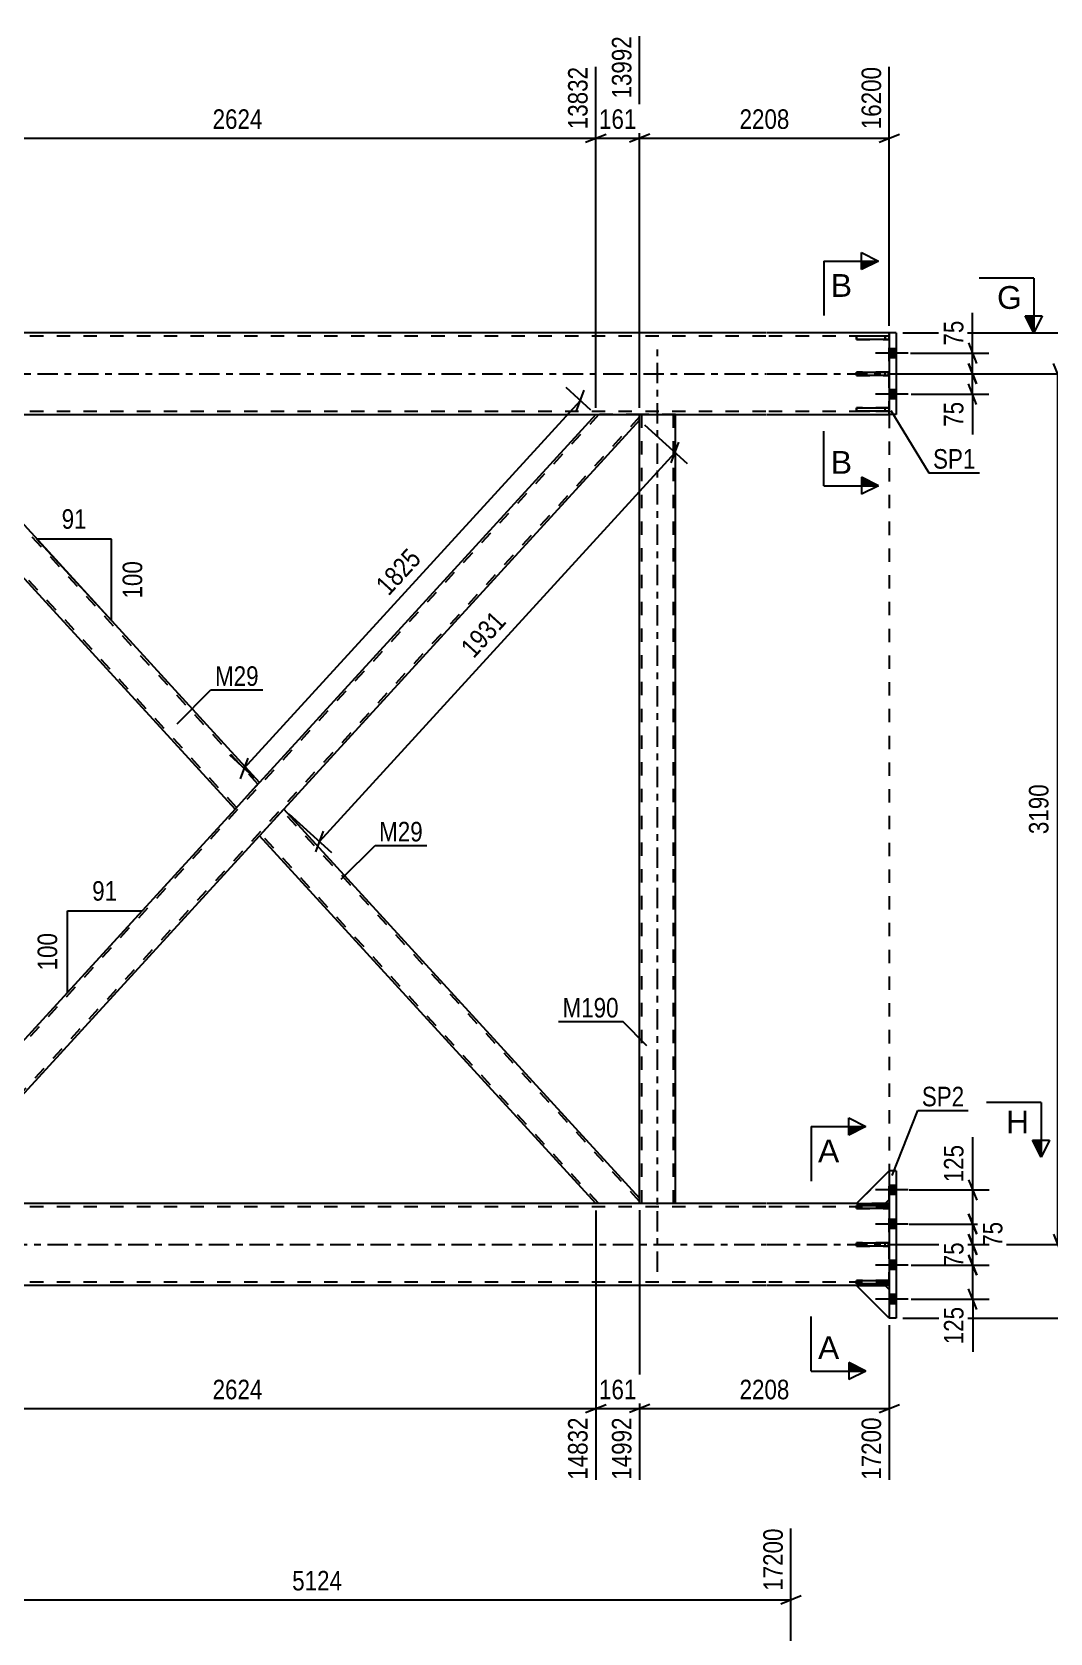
# Model space of a CAD drawing. Header units: millimetres. Extents: x -74 to 767, y -422 to 172.
# Drawn here: x 470.7 to 619.8, y -184.5 to 50.1 of the extents above; entities that cross this region are included whole.
import ezdxf

# ---------------------------------------------------------------- set-up
doc = ezdxf.new("R2010")
doc.units = ezdxf.units.MM
doc.linetypes.add('DXK_LINE_DOT2', pattern=[3.9198, 1.9599, -1.9599])
doc.linetypes.add('DXK_LINE_DOT3', pattern=[5.9187, 2.979, -0.9799, 0.9799, -0.9799])
doc.styles.add('Arial', font='ARIAL.TTF', dxfattribs={"height": 0.2})
doc.styles.add('Arial Narrow', font='ARIALN.TTF', dxfattribs={"height": 0.2})

# ---------------------------------------------------------------- blocks, each defined once
blk = doc.blocks.new('Part-389632863-5769 - 5629')
at = {"color": 7, "linetype": 'DXK_LINE_DOT2'}
for p, q in [((596.27, -5.02), (591.47, -5.02)), ((591.47, -5.02), (591.47, -5.5)), ((591.47, -5.5), (596.27, -5.5)), ((595.67, -5.5), (595.67, -5.02)), ((596.27, -5.5), (596.27, -5.02))]:
    blk.add_line(p, q, dxfattribs=at)
blk = doc.blocks.new('Part-389632863-5690 - 5629')
at = {"color": 7, "linetype": 'DXK_LINE_DOT3'}
blk.add_line((562.33, -131.6), (562.33, 4), dxfattribs=at)
at = {"color": 7, "linetype": 'DXK_LINE_DOT2'}
for p, q in [((564.97, -6), (559.69, -6)), ((559.69, -6.8), (559.69, -6)), ((560.01, -121.6), (560.01, -6)), ((564.65, -121.6), (564.65, -6)), ((559.69, -121.6), (559.69, -120.8)), ((564.97, -121.6), (559.69, -121.6))]:
    blk.add_line(p, q, dxfattribs=at)
at = {"color": 2, "linetype": 'Continuous'}
for p, q in [((559.69, -120.8), (559.69, -6.8)), ((564.97, -121.6), (564.97, -6))]:
    blk.add_line(p, q, dxfattribs=at)
blk = doc.blocks.new('Part-389632863-5892 - 5629')
at = {"color": 2, "linetype": 'Continuous'}
for p, q in [((596.27, -116.8), (591.47, -121.6)), ((591.47, -121.6), (595.67, -121.6)), ((595.67, -121.6), (596.27, -121))]:
    blk.add_line(p, q, dxfattribs=at)
at = {"color": 7, "linetype": 'DXK_LINE_DOT2'}
blk.add_line((596.27, -121), (596.27, -116.8), dxfattribs=at)
blk = doc.blocks.new('Part-389632863-5764 - 5629')
at = {"color": 2, "linetype": 'Continuous'}
for p, q in [((591.47, 0.24), (596.27, 0.24)), ((591.47, -0.24), (591.47, 0.24)), ((596.27, 0.24), (596.27, -0.24)), ((596.27, -0.24), (591.47, -0.24))]:
    blk.add_line(p, q, dxfattribs=at)
at = {"color": 7, "linetype": 'DXK_LINE_DOT2'}
blk.add_line((595.67, -0.24), (595.67, 0.24), dxfattribs=at)
blk = doc.blocks.new('Part-389632863-5768 - 5629')
at = {"color": 7, "linetype": 'DXK_LINE_DOT2'}
for p, q in [((596.27, 5.5), (591.47, 5.5)), ((591.47, 5.5), (591.47, 5.02)), ((591.47, 5.02), (596.27, 5.02)), ((595.67, 5.5), (595.67, 5.02)), ((596.27, 5.02), (596.27, 5.5))]:
    blk.add_line(p, q, dxfattribs=at)
blk = doc.blocks.new('Part-389632863-5670 - 5629')
at = {"color": 2, "linetype": 'Continuous'}
for p, q in [((448.31, -6.8), (448.31, -6)), ((500.42, -63.8), (448.31, -6.8)), ((504, -59.89), (454.73, -6)), ((503.57, -60.36), (500.42, -63.8)), ((503.87, -60.03), (503.57, -60.36)), ((504, -59.89), (503.87, -60.03))]:
    blk.add_line(p, q, dxfattribs=at)
at = {"color": 7, "linetype": 'DXK_LINE_DOT2'}
for p, q in [((454.73, -6), (448.31, -6)), ((500.64, -63.56), (448.31, -6.33)), ((503.78, -60.12), (454.3, -6)), ((503.73, -60.18), (503.57, -60.36)), ((503.87, -60.03), (503.78, -60.12)), ((500.64, -63.56), (500.66, -63.54))]:
    blk.add_line(p, q, dxfattribs=at)
blk = doc.blocks.new('Part-389632863-5675 - 5629')
at = {"color": 7, "linetype": 'DXK_LINE_DOT2'}
for p, q in [((553.7, -6), (448.31, -121.27)), ((559.69, -6.33), (454.3, -121.6)), ((559.69, -6), (553.27, -6)), ((504, -59.89), (500.42, -63.8)), ((507.58, -63.8), (504, -67.71)), ((454.73, -121.6), (448.31, -121.6))]:
    blk.add_line(p, q, dxfattribs=at)
at = {"color": 2, "linetype": 'Continuous'}
for p, q in [((553.27, -6), (504, -59.89)), ((559.69, -6.8), (507.58, -63.8)), ((559.69, -6.8), (559.69, -6)), ((500.42, -63.8), (448.31, -120.8)), ((454.73, -121.6), (504, -67.71)), ((448.31, -121.6), (448.31, -120.8))]:
    blk.add_line(p, q, dxfattribs=at)
blk = doc.blocks.new('Part-389632863-5767 - 5629')
at = {"color": 7, "linetype": 'DXK_LINE_DOT2'}
for p, q in [((596.27, 0.24), (591.47, 0.24)), ((591.47, 0.24), (591.47, -0.24)), ((595.67, -0.24), (595.67, 0.24)), ((596.27, -0.24), (596.27, 0.24)), ((591.47, -0.24), (596.27, -0.24))]:
    blk.add_line(p, q, dxfattribs=at)
blk = doc.blocks.new('Part-389632863-5718 - 5629')
at = {"color": 2, "linetype": 'Continuous'}
for p, q in [((507.58, -63.8), (504, -67.71)), ((559.69, -120.8), (507.58, -63.8)), ((553.27, -121.6), (504, -67.71)), ((559.69, -121.6), (559.69, -120.8))]:
    blk.add_line(p, q, dxfattribs=at)
at = {"color": 7, "linetype": 'DXK_LINE_DOT2'}
for p, q in [((559.69, -121.27), (507.36, -64.04)), ((504.22, -67.48), (504.23, -67.46)), ((553.7, -121.6), (504.22, -67.48)), ((559.69, -121.6), (553.27, -121.6)), ((559.69, -121.6), (559.69, -121.57))]:
    blk.add_line(p, q, dxfattribs=at)
blk = doc.blocks.new('Part-389632863-5723 - 5629')
at = {"color": 2, "linetype": 'Continuous'}
for p, q in [((597.27, -116.8), (596.27, -116.8)), ((596.27, -116.8), (596.27, -138.4)), ((597.27, -116.8), (597.27, -138.4)), ((597.27, -138.4), (596.27, -138.4))]:
    blk.add_line(p, q, dxfattribs=at)
blk = doc.blocks.new('Part-389632863-5728 - 5629')
at = {"color": 2, "linetype": 'Continuous'}
for p, q in [((597.27, 6), (596.27, 6)), ((596.27, 6), (596.27, -6)), ((597.27, 6), (597.27, -6)), ((597.27, -6), (596.27, -6))]:
    blk.add_line(p, q, dxfattribs=at)
blk = doc.blocks.new('Part-389632863-5765 - 5629')
at = {"color": 2, "linetype": 'Continuous'}
for p, q in [((596.27, 5.5), (591.47, 5.5)), ((591.47, 5.02), (591.47, 5.5)), ((596.27, 5.02), (591.47, 5.02)), ((596.27, 5.5), (596.27, 5.02))]:
    blk.add_line(p, q, dxfattribs=at)
at = {"color": 7, "linetype": 'DXK_LINE_DOT2'}
blk.add_line((595.67, 5.02), (595.67, 5.5), dxfattribs=at)
blk = doc.blocks.new('Part-389632863-5766 - 5629')
at = {"color": 2, "linetype": 'Continuous'}
for p, q in [((591.47, -5.02), (596.27, -5.02)), ((591.47, -5.5), (591.47, -5.02)), ((596.27, -5.5), (591.47, -5.5)), ((596.27, -5.02), (596.27, -5.5))]:
    blk.add_line(p, q, dxfattribs=at)
at = {"color": 7, "linetype": 'DXK_LINE_DOT2'}
blk.add_line((595.67, -5.5), (595.67, -5.02), dxfattribs=at)
blk = doc.blocks.new('Part-389632863-5780 - 5629')
at = {"color": 2, "linetype": 'Continuous'}
for p, q in [((578.17, -121.6), (447.67, -121.6)), ((591.47, -121.6), (578.27, -121.6)), ((596.27, -121.6), (595.67, -121.6)), ((578.17, -133.6), (224.78, -133.6)), ((591.47, -133.6), (578.27, -133.6)), ((596.27, -133.6), (595.67, -133.6))]:
    blk.add_line(p, q, dxfattribs=at)
at = {"color": 7, "linetype": 'DXK_LINE_DOT2'}
for p, q in [((595.67, -121.6), (591.47, -121.6)), ((596.27, -133.6), (596.27, -121.6)), ((578.17, -122.08), (-40, -122.08)), ((596.27, -122.08), (578.27, -122.08)), ((578.17, -133.12), (-40, -133.12)), ((596.27, -133.12), (578.27, -133.12)), ((595.67, -133.6), (591.47, -133.6))]:
    blk.add_line(p, q, dxfattribs=at)
at = {"color": 7, "linetype": 'DXK_LINE_DOT3'}
for p, q in [((-42, -127.6), (578.17, -127.6)), ((578.27, -127.6), (598.27, -127.6))]:
    blk.add_line(p, q, dxfattribs=at)
blk = doc.blocks.new('Part-389632863-5785 - 5629')
at = {"color": 7, "linetype": 'DXK_LINE_DOT2'}
for p, q in [((578.17, 5.52), (0, 5.52)), ((596.27, 5.52), (578.27, 5.52)), ((596.27, -6), (596.27, 6)), ((578.17, -5.52), (0, -5.52)), ((596.27, -5.52), (578.27, -5.52))]:
    blk.add_line(p, q, dxfattribs=at)
at = {"color": 2, "linetype": 'Continuous'}
for p, q in [((578.17, 6), (447.67, 6)), ((596.27, 6), (578.27, 6)), ((0, -6), (578.17, -6)), ((578.27, -6), (596.27, -6))]:
    blk.add_line(p, q, dxfattribs=at)
at = {"color": 7, "linetype": 'DXK_LINE_DOT3'}
for p, q in [((-2, 0), (578.17, 0)), ((578.27, 0), (598.27, 0))]:
    blk.add_line(p, q, dxfattribs=at)
blk = doc.blocks.new('Bolt-389632863-5840 - 5629')
at = {"linetype": 'Continuous'}
for points in [[(596.27, -118.94), (596.27, -120.26), (597.27, -120.26), (597.27, -118.94)], [(596.27, -118.94), (596.27, -120.26), (597.27, -120.26), (597.27, -118.94)], [(596.27, -118.94), (596.27, -120.26), (597.27, -120.26), (597.27, -118.94)], [(596.27, -123.94), (596.27, -125.26), (597.27, -125.26), (597.27, -123.94)], [(596.27, -123.94), (596.27, -125.26), (597.27, -125.26), (597.27, -123.94)], [(596.27, -129.94), (596.27, -131.26), (597.27, -131.26), (597.27, -129.94)], [(596.27, -129.94), (596.27, -131.26), (597.27, -131.26), (597.27, -129.94)], [(596.27, -134.94), (596.27, -136.26), (597.27, -136.26), (597.27, -134.94)], [(596.27, -134.94), (596.27, -136.26), (597.27, -136.26), (597.27, -134.94)], [(596.27, -134.94), (596.27, -136.26), (597.27, -136.26), (597.27, -134.94)]]:
    blk.add_hatch(color=1, dxfattribs=at).paths.add_polyline_path(points)
at = {"color": 1, "linetype": 'Continuous'}
for p, q in [((599.03, -119.6), (594.27, -119.6)), ((599.03, -119.6), (594.27, -119.6)), ((599.03, -119.6), (594.27, -119.6)), ((597.27, -118.94), (596.27, -118.94)), ((597.27, -118.94), (596.27, -118.94)), ((597.27, -118.94), (596.27, -118.94)), ((597.27, -120.26), (596.27, -120.26)), ((597.27, -120.26), (596.27, -120.26)), ((597.27, -120.26), (596.27, -120.26)), ((597.27, -123.94), (596.27, -123.94)), ((597.27, -123.94), (596.27, -123.94)), ((599.03, -124.6), (594.27, -124.6)), ((599.03, -124.6), (594.27, -124.6)), ((597.27, -125.26), (596.27, -125.26)), ((597.27, -125.26), (596.27, -125.26)), ((599.03, -130.6), (594.27, -130.6)), ((599.03, -130.6), (594.27, -130.6)), ((597.27, -129.94), (596.27, -129.94)), ((597.27, -129.94), (596.27, -129.94)), ((597.27, -131.26), (596.27, -131.26)), ((597.27, -131.26), (596.27, -131.26)), ((599.03, -135.6), (594.27, -135.6)), ((599.03, -135.6), (594.27, -135.6)), ((599.03, -135.6), (594.27, -135.6)), ((597.27, -134.94), (596.27, -134.94)), ((597.27, -134.94), (596.27, -134.94)), ((597.27, -134.94), (596.27, -134.94)), ((597.27, -136.26), (596.27, -136.26)), ((597.27, -136.26), (596.27, -136.26)), ((597.27, -136.26), (596.27, -136.26))]:
    blk.add_line(p, q, dxfattribs=at)
blk = doc.blocks.new('Bolt-389632863-5841 - 5629')
at = {"linetype": 'Continuous'}
for points in [[(596.27, 3.66), (596.27, 2.34), (597.27, 2.34), (597.27, 3.66)], [(596.27, 3.66), (596.27, 2.34), (597.27, 2.34), (597.27, 3.66)], [(596.27, -2.34), (596.27, -3.66), (597.27, -3.66), (597.27, -2.34)], [(596.27, -2.34), (596.27, -3.66), (597.27, -3.66), (597.27, -2.34)]]:
    blk.add_hatch(color=1, dxfattribs=at).paths.add_polyline_path(points)
at = {"color": 1, "linetype": 'Continuous'}
for p, q in [((599.03, 3), (594.27, 3)), ((599.03, 3), (594.27, 3)), ((597.27, 3.66), (596.27, 3.66)), ((597.27, 3.66), (596.27, 3.66)), ((597.27, 2.34), (596.27, 2.34)), ((597.27, 2.34), (596.27, 2.34)), ((597.27, -2.34), (596.27, -2.34)), ((597.27, -2.34), (596.27, -2.34)), ((599.03, -3), (594.27, -3)), ((599.03, -3), (594.27, -3)), ((597.27, -3.66), (596.27, -3.66)), ((597.27, -3.66), (596.27, -3.66))]:
    blk.add_line(p, q, dxfattribs=at)
blk = doc.blocks.new('Part-389632863-5865 - 5629')
at = {"color": 2, "linetype": 'Continuous'}
for p, q in [((591.47, -121.86), (596.27, -121.86)), ((591.47, -122.34), (591.47, -121.86)), ((596.27, -121.86), (596.27, -122.34)), ((596.27, -122.34), (591.47, -122.34))]:
    blk.add_line(p, q, dxfattribs=at)
at = {"color": 7, "linetype": 'DXK_LINE_DOT2'}
blk.add_line((595.67, -122.34), (595.67, -121.86), dxfattribs=at)
blk = doc.blocks.new('Part-389632863-5868 - 5629')
at = {"color": 2, "linetype": 'Continuous'}
for p, q in [((591.47, -132.86), (596.27, -132.86)), ((591.47, -133.34), (591.47, -132.86)), ((596.27, -133.34), (591.47, -133.34)), ((596.27, -132.86), (596.27, -133.34))]:
    blk.add_line(p, q, dxfattribs=at)
at = {"color": 7, "linetype": 'DXK_LINE_DOT2'}
blk.add_line((595.67, -133.34), (595.67, -132.86), dxfattribs=at)
blk = doc.blocks.new('Part-389632863-5871 - 5629')
at = {"color": 2, "linetype": 'Continuous'}
for p, q in [((591.47, -127.36), (596.27, -127.36)), ((591.47, -127.84), (591.47, -127.36)), ((596.27, -127.84), (591.47, -127.84)), ((596.27, -127.36), (596.27, -127.84))]:
    blk.add_line(p, q, dxfattribs=at)
at = {"color": 7, "linetype": 'DXK_LINE_DOT2'}
blk.add_line((595.67, -127.84), (595.67, -127.36), dxfattribs=at)
blk = doc.blocks.new('Part-389632863-5874 - 5629')
at = {"color": 7, "linetype": 'DXK_LINE_DOT2'}
for p, q in [((596.27, -121.86), (591.47, -121.86)), ((591.47, -121.86), (591.47, -122.34)), ((595.67, -122.34), (595.67, -121.86)), ((596.27, -122.34), (596.27, -121.86)), ((591.47, -122.34), (596.27, -122.34))]:
    blk.add_line(p, q, dxfattribs=at)
blk = doc.blocks.new('Part-389632863-5877 - 5629')
at = {"color": 7, "linetype": 'DXK_LINE_DOT2'}
for p, q in [((596.27, -132.86), (591.47, -132.86)), ((591.47, -132.86), (591.47, -133.34)), ((591.47, -133.34), (596.27, -133.34)), ((595.67, -133.34), (595.67, -132.86)), ((596.27, -133.34), (596.27, -132.86))]:
    blk.add_line(p, q, dxfattribs=at)
blk = doc.blocks.new('Part-389632863-5880 - 5629')
at = {"color": 7, "linetype": 'DXK_LINE_DOT2'}
for p, q in [((596.27, -127.36), (591.47, -127.36)), ((591.47, -127.36), (591.47, -127.84)), ((591.47, -127.84), (596.27, -127.84)), ((595.67, -127.84), (595.67, -127.36)), ((596.27, -127.84), (596.27, -127.36))]:
    blk.add_line(p, q, dxfattribs=at)
blk = doc.blocks.new('Part-389632863-5883 - 5629')
at = {"color": 7, "linetype": 'DXK_LINE_DOT2'}
for p, q in [((591.47, -133.6), (595.67, -133.6)), ((596.27, -138.4), (591.47, -133.6)), ((595.67, -133.6), (596.27, -134.2)), ((596.27, -134.2), (596.27, -138.4))]:
    blk.add_line(p, q, dxfattribs=at)
blk = doc.blocks.new('Part-389632863-5886 - 5629')
at = {"color": 2, "linetype": 'Continuous'}
for p, q in [((596.27, -138.4), (591.47, -133.6)), ((591.47, -133.6), (595.67, -133.6)), ((595.67, -133.6), (596.27, -134.2))]:
    blk.add_line(p, q, dxfattribs=at)
at = {"color": 7, "linetype": 'DXK_LINE_DOT2'}
blk.add_line((596.27, -134.2), (596.27, -138.4), dxfattribs=at)
blk = doc.blocks.new('Part-389632863-5889 - 5629')
at = {"color": 7, "linetype": 'DXK_LINE_DOT2'}
for p, q in [((596.27, -116.8), (591.47, -121.6)), ((596.27, -121), (596.27, -116.8)), ((591.47, -121.6), (595.67, -121.6)), ((595.67, -121.6), (596.27, -121))]:
    blk.add_line(p, q, dxfattribs=at)
blk = doc.blocks.new('Line-389632863-6811 - 5629')
at = {"color": 1, "linetype": 'DXK_LINE_DOT2'}
blk.add_line((596.27, -6), (596.27, -116.8), dxfattribs=at)
blk = doc.blocks.new('StraightDimension-389632863-42181 - 5629')
at = {"color": 7, "linetype": 'Continuous'}
for p, q in [((607.87, 1.5), (609.07, -1.5)), ((597.27, 0), (610.87, 0)), ((609.07, -4.5), (607.87, -1.5)), ((608.47, -3), (608.47, 0)), ((599.47, -3), (610.87, -3))]:
    blk.add_line(p, q, dxfattribs=at)
at = {"color": 0}
blk.add_wipeout([(607.72, -3.53), (603.52, -3.53), (603.52, -8.38), (607.72, -8.38)], dxfattribs=at)
at = {"color": 7, "linetype": 'Continuous'}
blk.add_line((608.47, -3), (608.47, -8.91), dxfattribs=at)
blk.add_line((608.47, -3), (608.47, -8.91), dxfattribs=at)
at = {"color": 3, "style": 'Arial Narrow'}
blk.add_text('75', height=2.863, rotation=90.0002, dxfattribs=at).set_placement((607.12, -7.78))
blk = doc.blocks.new('StraightDimension-389632863-6757 - 5629')
at = {"color": 7, "linetype": 'Continuous'}
for p, q in [((560.43, -7.47), (566.66, -13.17)), ((512.77, -68.55), (564.89, -11.55)), ((564.32, -13.06), (565.46, -10.04)), ((508.32, -64.47), (514.55, -70.17)), ((513.34, -67.04), (512.2, -70.06))]:
    blk.add_line(p, q, dxfattribs=at)
at = {"color": 0}
blk.add_wipeout([(541.15, -36.4), (538.05, -33.57), (532.31, -39.85), (535.41, -42.69)], dxfattribs=at)
at = {"color": 3, "style": 'Arial Narrow'}
blk.add_text('1931', height=2.863, rotation=47.5612, dxfattribs=at).set_placement((535.37, -41.84))
blk = doc.blocks.new('StraightDimension-389632863-6772 - 5629')
at = {"color": 7, "linetype": 'Continuous'}
for p, q in [((552.53, -5.33), (548.91, -2.01)), ((501.74, -57.82), (551.01, -3.94)), ((550.45, -5.45), (551.58, -2.42)), ((503.26, -59.21), (499.64, -55.9)), ((502.31, -56.31), (501.17, -59.34))]:
    blk.add_line(p, q, dxfattribs=at)
at = {"color": 0}
blk.add_wipeout([(528.7, -27.23), (525.6, -24.4), (519.85, -30.68), (522.95, -33.52)], dxfattribs=at)
at = {"color": 3, "style": 'Arial Narrow'}
blk.add_text('1825', height=2.863, rotation=47.5612, dxfattribs=at).set_placement((522.92, -32.67))
blk = doc.blocks.new('StraightDimension-389632863-42211 - 5629')
at = {"color": 7, "linetype": 'Continuous'}
for p, q in [((599.16, -119.6), (610.89, -119.6)), ((607.89, -118.1), (609.09, -121.1)), ((608.49, -124.6), (608.49, -119.6)), ((609.09, -126.1), (607.89, -123.1)), ((599.16, -124.6), (610.89, -124.6))]:
    blk.add_line(p, q, dxfattribs=at)
at = {"color": 0}
blk.add_wipeout([(607.74, -112.39), (603.54, -112.39), (603.54, -119.08), (607.74, -119.08)], dxfattribs=at)
at = {"color": 7, "linetype": 'Continuous'}
blk.add_line((608.49, -119.6), (608.49, -111.87), dxfattribs=at)
blk.add_line((608.49, -119.6), (608.49, -111.87), dxfattribs=at)
at = {"color": 3, "style": 'Arial Narrow'}
blk.add_text('125', height=2.863, rotation=90.0002, dxfattribs=at).set_placement((607.14, -118.48))
blk = doc.blocks.new('StraightDimension-389632863-22686 - 5629')
at = {"color": 7, "linetype": 'Continuous'}
for p, q in [((559.69, -5), (559.69, 49.46)), ((596.27, 7), (596.27, 44.96)), ((561.19, 35.12), (558.19, 33.92)), ((559.69, 34.52), (596.27, 34.52)), ((594.77, 33.92), (597.77, 35.12))]:
    blk.add_line(p, q, dxfattribs=at)
at = {"color": 0, "linetype": 'Continuous'}
blk.add_wipeout([(595.67, 45.56), (591.47, 45.56), (591.47, 35.22), (595.67, 35.22)], dxfattribs=at)
at = {"color": 0}
blk.add_wipeout([(582.24, 35.27), (582.24, 39.47), (573.73, 39.47), (573.73, 35.27)], dxfattribs=at)
at = {"color": 3, "linetype": 'Continuous', "style": 'Arial Narrow'}
blk.add_text('16200', height=2.863, rotation=90.0002, dxfattribs=at).set_placement((595.07, 35.82))
at = {"color": 3, "style": 'Arial Narrow'}
blk.add_text('2208', height=2.863, dxfattribs=at).set_placement((574.33, 35.87))
blk = doc.blocks.new('StraightDimension-389632863-6539 - 5629')
at = {"color": 7, "linetype": 'Continuous'}
for p, q in [((598.27, 0), (623.34, 0)), ((621.54, -1.5), (620.34, 1.5)), ((620.94, -127.6), (620.94, 0)), ((620.34, -126.1), (621.54, -129.1)), ((598.27, -127.6), (623.34, -127.6))]:
    blk.add_line(p, q, dxfattribs=at)
at = {"color": 0}
blk.add_wipeout([(620.19, -59.54), (615.99, -59.54), (615.99, -68.06), (620.19, -68.06)], dxfattribs=at)
at = {"color": 3, "style": 'Arial Narrow'}
blk.add_text('3190', height=2.863, rotation=90.0002, dxfattribs=at).set_placement((619.59, -67.46))
blk = doc.blocks.new('AngleDimension-389632863-22074 - 5629')
at = {"color": 7, "linetype": 'Continuous'}
for p, q in [((477.8, -31.23), (471.39, -24.22)), ((482.32, -24.22), (471.39, -24.22)), ((482.32, -36.17), (471.39, -24.22)), ((482.32, -36.17), (482.32, -24.22))]:
    blk.add_line(p, q, dxfattribs=at)
at = {"color": 0}
for points in [[(479.28, -23.32), (479.28, -19.12), (474.42, -19.12), (474.42, -23.32)], [(487.42, -26.85), (483.22, -26.85), (483.22, -33.54), (487.42, -33.54)]]:
    blk.add_wipeout(points, dxfattribs=at)
at = {"color": 3, "style": 'Arial Narrow'}
blk.add_text('91', height=2.863, dxfattribs=at).set_placement((475.02, -22.72))
blk.add_text('100', height=2.863, rotation=90.0002, dxfattribs=at).set_placement((486.82, -32.94))
blk = doc.blocks.new('AngleDimension-389632863-22089 - 5629')
at = {"color": 7, "linetype": 'Continuous'}
for p, q in [((491.14, -73.95), (486.79, -78.71)), ((475.86, -78.71), (486.79, -78.71)), ((475.86, -90.67), (486.79, -78.71)), ((475.86, -90.67), (475.86, -78.71))]:
    blk.add_line(p, q, dxfattribs=at)
at = {"color": 0}
for points in [[(483.75, -77.81), (483.75, -73.61), (478.89, -73.61), (478.89, -77.81)], [(474.96, -81.35), (470.76, -81.35), (470.76, -88.03), (474.96, -88.03)]]:
    blk.add_wipeout(points, dxfattribs=at)
at = {"color": 3, "style": 'Arial Narrow'}
blk.add_text('91', height=2.863, dxfattribs=at).set_placement((479.49, -77.21))
blk.add_text('100', height=2.863, rotation=90.0002, dxfattribs=at).set_placement((474.36, -87.43))
blk = doc.blocks.new('StraightDimension-389632863-22105 - 5629')
at = {"color": 7, "linetype": 'Continuous'}
for p, q in [((629.24, 4.5), (628.04, 7.5)), ((598.27, 6), (631.04, 6)), ((628.64, -138.4), (628.64, 6)), ((628.04, -136.9), (629.24, -139.9)), ((598.27, -138.4), (631.04, -138.4))]:
    blk.add_line(p, q, dxfattribs=at)
at = {"color": 0}
blk.add_wipeout([(627.89, -61.94), (623.69, -61.94), (623.69, -70.46), (627.89, -70.46)], dxfattribs=at)
at = {"color": 3, "style": 'Arial Narrow'}
blk.add_text('3610', height=2.863, rotation=90.0002, dxfattribs=at).set_placement((627.29, -69.86))
blk = doc.blocks.new('StraightDimension-389632863-22687 - 5629')
at = {"color": 7, "linetype": 'Continuous'}
for p, q in [((559.69, -5), (559.69, 49.46)), ((553.27, -5), (553.27, 44.96)), ((551.77, 33.92), (554.77, 35.12)), ((553.27, 34.52), (559.69, 34.52)), ((561.19, 35.12), (558.19, 33.92))]:
    blk.add_line(p, q, dxfattribs=at)
at = {"color": 0}
blk.add_wipeout([(559.83, 35.27), (559.83, 39.47), (553.14, 39.47), (553.14, 35.27)], dxfattribs=at)
at = {"color": 0, "linetype": 'Continuous'}
blk.add_wipeout([(559.09, 50.06), (554.89, 50.06), (554.89, 39.72), (559.09, 39.72)], dxfattribs=at)
at = {"color": 3, "linetype": 'Continuous', "style": 'Arial Narrow'}
blk.add_text('13992', height=2.863, rotation=90.0002, dxfattribs=at).set_placement((558.49, 40.32))
at = {"color": 3, "style": 'Arial Narrow'}
blk.add_text('161', height=2.863, dxfattribs=at).set_placement((553.74, 35.87))
blk = doc.blocks.new('StraightDimension-389632863-22688 - 5629')
at = {"color": 7, "linetype": 'Continuous'}
for p, q in [((448.31, -5.8), (448.31, 44.96)), ((553.27, -5), (553.27, 44.96)), ((449.81, 35.12), (446.81, 33.92)), ((448.31, 34.52), (553.27, 34.52)), ((551.77, 33.92), (554.77, 35.12))]:
    blk.add_line(p, q, dxfattribs=at)
at = {"color": 0, "linetype": 'Continuous'}
blk.add_wipeout([(552.67, 45.56), (548.47, 45.56), (548.47, 35.22), (552.67, 35.22)], dxfattribs=at)
at = {"color": 0}
blk.add_wipeout([(505.05, 35.27), (505.05, 39.47), (496.53, 39.47), (496.53, 35.27)], dxfattribs=at)
at = {"color": 3, "linetype": 'Continuous', "style": 'Arial Narrow'}
blk.add_text('13832', height=2.863, rotation=90.0002, dxfattribs=at).set_placement((552.07, 35.82))
at = {"color": 3, "style": 'Arial Narrow'}
blk.add_text('2624', height=2.863, dxfattribs=at).set_placement((497.13, 35.87))
blk = doc.blocks.new('StraightDimension-389632863-24057 - 5629')
at = {"color": 7, "linetype": 'Continuous'}
for p, q in [((559.69, -122.57), (559.69, -162.06)), ((596.27, -139.4), (596.27, -162.06)), ((561.19, -151.02), (558.19, -152.22)), ((559.69, -151.62), (596.27, -151.62)), ((594.77, -152.22), (597.77, -151.02))]:
    blk.add_line(p, q, dxfattribs=at)
at = {"color": 0}
blk.add_wipeout([(582.24, -150.87), (582.24, -146.67), (573.73, -146.67), (573.73, -150.87)], dxfattribs=at)
at = {"color": 0, "linetype": 'Continuous'}
blk.add_wipeout([(595.67, -152.32), (591.47, -152.32), (591.47, -162.66), (595.67, -162.66)], dxfattribs=at)
at = {"color": 3, "style": 'Arial Narrow'}
blk.add_text('2208', height=2.863, dxfattribs=at).set_placement((574.33, -150.27))
at = {"color": 3, "linetype": 'Continuous', "style": 'Arial Narrow'}
blk.add_text('17200', height=2.863, rotation=90.0002, dxfattribs=at).set_placement((595.07, -162.06))
blk = doc.blocks.new('StraightDimension-389632863-24058 - 5629')
at = {"color": 7, "linetype": 'Continuous'}
for p, q in [((553.27, -122.6), (553.27, -162.06)), ((559.69, -122.57), (559.69, -162.06)), ((551.77, -152.22), (554.77, -151.02)), ((553.27, -151.62), (559.69, -151.62)), ((561.19, -151.02), (558.19, -152.22))]:
    blk.add_line(p, q, dxfattribs=at)
at = {"color": 0}
blk.add_wipeout([(559.83, -150.87), (559.83, -146.67), (553.14, -146.67), (553.14, -150.87)], dxfattribs=at)
at = {"color": 0, "linetype": 'Continuous'}
blk.add_wipeout([(559.09, -152.32), (554.89, -152.32), (554.89, -162.66), (559.09, -162.66)], dxfattribs=at)
at = {"color": 3, "style": 'Arial Narrow'}
blk.add_text('161', height=2.863, dxfattribs=at).set_placement((553.74, -150.27))
at = {"color": 3, "linetype": 'Continuous', "style": 'Arial Narrow'}
blk.add_text('14992', height=2.863, rotation=90.0002, dxfattribs=at).set_placement((558.49, -162.06))
blk = doc.blocks.new('StraightDimension-389632863-24059 - 5629')
at = {"color": 7, "linetype": 'Continuous'}
for p, q in [((448.31, -121.8), (448.31, -166.56)), ((553.27, -122.6), (553.27, -162.06)), ((449.81, -151.02), (446.81, -152.22)), ((448.31, -151.62), (553.27, -151.62)), ((551.77, -152.22), (554.77, -151.02))]:
    blk.add_line(p, q, dxfattribs=at)
at = {"color": 0}
blk.add_wipeout([(505.05, -150.87), (505.05, -146.67), (496.53, -146.67), (496.53, -150.87)], dxfattribs=at)
at = {"color": 0, "linetype": 'Continuous'}
blk.add_wipeout([(552.67, -152.32), (548.47, -152.32), (548.47, -162.66), (552.67, -162.66)], dxfattribs=at)
at = {"color": 3, "style": 'Arial Narrow'}
blk.add_text('2624', height=2.863, dxfattribs=at).set_placement((497.13, -150.27))
at = {"color": 3, "linetype": 'Continuous', "style": 'Arial Narrow'}
blk.add_text('14832', height=2.863, rotation=90.0002, dxfattribs=at).set_placement((552.07, -162.06))
blk = doc.blocks.new('StraightDimension-389632863-42180 - 5629')
at = {"color": 7, "linetype": 'Continuous'}
for p, q in [((599.4, 3), (610.87, 3)), ((607.87, 4.5), (609.07, 1.5)), ((608.47, 0), (608.47, 3)), ((609.07, -1.5), (607.87, 1.5)), ((597.27, 0), (610.87, 0))]:
    blk.add_line(p, q, dxfattribs=at)
at = {"color": 0}
blk.add_wipeout([(607.72, 8.38), (603.52, 8.38), (603.52, 3.52), (607.72, 3.52)], dxfattribs=at)
at = {"color": 7, "linetype": 'Continuous'}
blk.add_line((608.47, 3), (608.47, 8.91), dxfattribs=at)
blk.add_line((608.47, 3), (608.47, 8.91), dxfattribs=at)
at = {"color": 3, "style": 'Arial Narrow'}
blk.add_text('75', height=2.863, rotation=90.0002, dxfattribs=at).set_placement((607.12, 4.12))
blk = doc.blocks.new('StraightDimension-389632863-42212 - 5629')
at = {"color": 7, "linetype": 'Continuous'}
for p, q in [((607.89, -123.1), (609.09, -126.1)), ((599.16, -124.6), (611.34, -124.6)), ((609.09, -129.1), (607.89, -126.1)), ((608.49, -127.6), (608.49, -124.6)), ((597.27, -127.6), (611.34, -127.6))]:
    blk.add_line(p, q, dxfattribs=at)
at = {"color": 0}
blk.add_wipeout([(613.44, -123.67), (609.24, -123.67), (609.24, -128.53), (613.44, -128.53)], dxfattribs=at)
at = {"color": 3, "style": 'Arial Narrow'}
blk.add_text('75', height=2.863, rotation=90.0002, dxfattribs=at).set_placement((612.84, -127.93))
blk = doc.blocks.new('StraightDimension-389632863-42213 - 5629')
at = {"color": 7, "linetype": 'Continuous'}
for p, q in [((607.89, -126.1), (609.09, -129.1)), ((597.27, -127.6), (610.89, -127.6)), ((608.49, -130.6), (608.49, -127.6)), ((599.49, -130.6), (610.89, -130.6)), ((609.09, -132.1), (607.89, -129.1))]:
    blk.add_line(p, q, dxfattribs=at)
at = {"color": 0}
blk.add_wipeout([(607.74, -126.67), (603.54, -126.67), (603.54, -131.53), (607.74, -131.53)], dxfattribs=at)
at = {"color": 3, "style": 'Arial Narrow'}
blk.add_text('75', height=2.863, rotation=90.0002, dxfattribs=at).set_placement((607.14, -130.93))
blk = doc.blocks.new('StraightDimension-389632863-42214 - 5629')
at = {"color": 7, "linetype": 'Continuous'}
for p, q in [((599.49, -130.6), (610.89, -130.6)), ((607.89, -129.1), (609.09, -132.1)), ((608.49, -135.6), (608.49, -130.6)), ((599.49, -135.6), (610.89, -135.6)), ((609.09, -137.1), (607.89, -134.1))]:
    blk.add_line(p, q, dxfattribs=at)
at = {"color": 0}
blk.add_wipeout([(607.74, -136.13), (603.54, -136.13), (603.54, -142.81), (607.74, -142.81)], dxfattribs=at)
at = {"color": 7, "linetype": 'Continuous'}
blk.add_line((608.49, -135.6), (608.49, -143.33), dxfattribs=at)
blk.add_line((608.49, -135.6), (608.49, -143.33), dxfattribs=at)
at = {"color": 3, "style": 'Arial Narrow'}
blk.add_text('125', height=2.863, rotation=90.0002, dxfattribs=at).set_placement((607.14, -142.21))
blk = doc.blocks.new('StraightDimension-389632863-20830 - 19064')
at = {"color": 7, "linetype": 'Continuous'}
for p, q in [((443.03, -198.79), (443.03, -169.19)), ((581.87, -205.11), (581.87, -169.19)), ((444.53, -179.03), (441.53, -180.23)), ((443.03, -179.63), (581.87, -179.63)), ((580.37, -180.23), (583.37, -179.03))]:
    blk.add_line(p, q, dxfattribs=at)
at = {"color": 0, "linetype": 'Continuous'}
blk.add_wipeout([(581.27, -168.59), (577.07, -168.59), (577.07, -178.93), (581.27, -178.93)], dxfattribs=at)
at = {"color": 0}
blk.add_wipeout([(516.71, -178.88), (516.71, -174.68), (508.19, -174.68), (508.19, -178.88)], dxfattribs=at)
at = {"color": 3, "linetype": 'Continuous', "style": 'Arial Narrow'}
blk.add_text('17200', height=2.863, rotation=90.0002, dxfattribs=at).set_placement((580.67, -178.33))
at = {"color": 3, "style": 'Arial Narrow'}
blk.add_text('5124', height=2.863, dxfattribs=at).set_placement((508.79, -178.28))
blk = doc.blocks.new('Mark-389632863-5714 - 5629')
at = {"color": 0}
blk.add_wipeout([(527.92, -68.53), (527.92, -65.53), (521.53, -65.53), (521.53, -68.53)], dxfattribs=at)
blk.add_wipeout([(527.92, -68.53), (527.92, -65.53), (521.53, -65.53), (521.53, -68.53)], dxfattribs=at)
at = {"color": 30, "linetype": 'Continuous'}
for p, q in [((515.98, -74.08), (520.93, -69.13)), ((520.93, -69.13), (528.52, -69.13))]:
    blk.add_line(p, q, dxfattribs=at)
at = {"color": 3, "style": 'Arial Narrow'}
blk.add_text('M29', height=2.863, dxfattribs=at).set_placement((521.53, -68.53))
blk = doc.blocks.new('Mark-389632863-5719 - 5629')
at = {"color": 0}
blk.add_wipeout([(607.25, -107.34), (607.25, -104.34), (601.04, -104.34), (601.04, -107.34)], dxfattribs=at)
blk.add_wipeout([(607.25, -107.34), (607.25, -104.34), (601.04, -104.34), (601.04, -107.34)], dxfattribs=at)
at = {"color": 30, "linetype": 'Continuous'}
for p, q in [((596.69, -117.49), (600.44, -107.94)), ((600.44, -107.94), (607.85, -107.94))]:
    blk.add_line(p, q, dxfattribs=at)
at = {"color": 3, "style": 'Arial Narrow'}
blk.add_text('SP2', height=2.863, dxfattribs=at).set_placement((601.04, -107.34))
blk = doc.blocks.new('SectionMark-389632863-19207 - 5629')
at = {"color": 6, "linetype": 'Continuous'}
for p in [(618.5, -106.8), (619.75, -112.3)]:
    blk.add_line(p, (618.5, -114.8), dxfattribs=at)
at = {"color": 0, "linetype": 'Continuous'}
blk.add_wipeout([(616.75, -111.3), (616.75, -107.8), (613.38, -107.8), (613.38, -111.3)], dxfattribs=at)
at = {"linetype": 'Continuous'}
blk.add_hatch(color=6, dxfattribs=at).paths.add_polyline_path([(617.25, -112.3), (618.5, -112.3), (618.5, -114.8)])
at = {"color": 6, "linetype": 'Continuous'}
for p, q in [((618.5, -106.8), (610.5, -106.8)), ((617.25, -112.3), (619.75, -112.3)), ((618.5, -114.8), (617.25, -112.3))]:
    blk.add_line(p, q, dxfattribs=at)
at = {"color": 3, "linetype": 'Continuous', "style": 'Arial'}
blk.add_text('H', height=3.34, dxfattribs=at).set_placement((613.38, -111.3))
blk = doc.blocks.new('Mark-389632863-5724 - 5629')
at = {"color": 0}
blk.add_wipeout([(608.89, -13.91), (608.89, -10.91), (602.68, -10.91), (602.68, -13.91)], dxfattribs=at)
blk.add_wipeout([(608.89, -13.91), (608.89, -10.91), (602.68, -10.91), (602.68, -13.91)], dxfattribs=at)
at = {"color": 30, "linetype": 'Continuous'}
for p, q in [((596.51, -5.37), (602.08, -14.51)), ((602.08, -14.51), (609.49, -14.51))]:
    blk.add_line(p, q, dxfattribs=at)
at = {"color": 3, "style": 'Arial Narrow'}
blk.add_text('SP1', height=2.863, dxfattribs=at).set_placement((602.68, -13.91))
blk = doc.blocks.new('Mark-389632863-5666 - 5629')
at = {"color": 0}
blk.add_wipeout([(503.89, -45.74), (503.89, -42.74), (497.49, -42.74), (497.49, -45.74)], dxfattribs=at)
blk.add_wipeout([(503.89, -45.74), (503.89, -42.74), (497.49, -42.74), (497.49, -45.74)], dxfattribs=at)
at = {"color": 30, "linetype": 'Continuous'}
for p, q in [((491.94, -51.29), (496.89, -46.34)), ((496.89, -46.34), (504.49, -46.34))]:
    blk.add_line(p, q, dxfattribs=at)
at = {"color": 3, "style": 'Arial Narrow'}
blk.add_text('M29', height=2.863, dxfattribs=at).set_placement((497.49, -45.74))
blk = doc.blocks.new('Mark-389632863-5686 - 5629')
at = {"color": 0}
blk.add_wipeout([(556.63, -94.33), (556.63, -91.33), (548.4, -91.33), (548.4, -94.33)], dxfattribs=at)
blk.add_wipeout([(556.63, -94.33), (556.63, -91.33), (548.4, -91.33), (548.4, -94.33)], dxfattribs=at)
at = {"color": 30, "linetype": 'Continuous'}
for p in [(547.8, -94.93), (560.76, -98.47)]:
    blk.add_line(p, (557.23, -94.93), dxfattribs=at)
at = {"color": 3, "style": 'Arial Narrow'}
blk.add_text('M190', height=2.863, dxfattribs=at).set_placement((548.4, -94.33))
blk = doc.blocks.new('SectionMark-389632863-6809 - 5629')
at = {"linetype": 'Continuous'}
for points in [[(590.33, -111.55), (590.33, -110.3), (592.83, -110.3)], [(590.33, -146.13), (590.33, -144.88), (592.83, -146.13)]]:
    blk.add_hatch(color=6, dxfattribs=at).paths.add_polyline_path(points)
at = {"color": 6, "linetype": 'Continuous'}
for p, q in [((590.33, -111.55), (590.33, -109.05)), ((590.33, -109.05), (592.83, -110.3)), ((584.83, -110.3), (592.83, -110.3)), ((592.83, -110.3), (590.33, -111.55)), ((592.83, -146.13), (590.33, -144.88)), ((590.33, -144.88), (590.33, -147.38)), ((584.83, -146.14), (592.83, -146.13)), ((592.83, -146.13), (590.33, -147.38))]:
    blk.add_line(p, q, dxfattribs=at)
at = {"color": 0, "linetype": 'Continuous'}
for points in [[(588.94, -115.55), (588.94, -112.05), (585.83, -112.05), (585.83, -115.55)], [(588.94, -144.38), (588.94, -140.88), (585.83, -140.88), (585.83, -144.38)]]:
    blk.add_wipeout(points, dxfattribs=at)
at = {"color": 6, "linetype": 'Continuous'}
for p, q in [((584.83, -110.3), (584.83, -118.3)), ((584.83, -146.14), (584.83, -138.14))]:
    blk.add_line(p, q, dxfattribs=at)
at = {"color": 3, "linetype": 'Continuous', "style": 'Arial'}
for p in [(585.83, -115.55), (585.83, -144.38)]:
    blk.add_text('A', height=3.34, dxfattribs=at).set_placement(p)
blk = doc.blocks.new('SectionMark-389632863-6807 - 5629')
at = {"linetype": 'Continuous'}
for points in [[(592.2, 15.26), (592.2, 16.51), (594.7, 16.51)], [(592.2, -16.41), (592.2, -15.16), (594.7, -16.41)]]:
    blk.add_hatch(color=6, dxfattribs=at).paths.add_polyline_path(points)
at = {"color": 6, "linetype": 'Continuous'}
for p, q in [((586.7, 16.51), (594.7, 16.51)), ((592.2, 15.26), (592.2, 17.76)), ((592.2, 17.76), (594.7, 16.51)), ((594.7, 16.51), (592.2, 15.26)), ((586.7, -16.41), (594.7, -16.41)), ((594.7, -16.41), (592.2, -15.16)), ((592.2, -15.16), (592.2, -17.66)), ((594.7, -16.41), (592.2, -17.66))]:
    blk.add_line(p, q, dxfattribs=at)
at = {"color": 0, "linetype": 'Continuous'}
for points in [[(590.82, 11.26), (590.82, 14.76), (587.7, 14.76), (587.7, 11.26)], [(590.82, -14.66), (590.82, -11.16), (587.7, -11.16), (587.7, -14.66)]]:
    blk.add_wipeout(points, dxfattribs=at)
at = {"color": 6, "linetype": 'Continuous'}
for p, q in [((586.7, 16.51), (586.7, 8.51)), ((586.7, -16.41), (586.7, -8.41))]:
    blk.add_line(p, q, dxfattribs=at)
at = {"color": 3, "linetype": 'Continuous', "style": 'Arial'}
for p in [(587.7, 11.26), (587.7, -14.66)]:
    blk.add_text('B', height=3.34, dxfattribs=at).set_placement(p)
blk = doc.blocks.new('SectionMark-389632863-17799 - 5629')
at = {"color": 6, "linetype": 'Continuous'}
for p in [(617.44, 14), (618.69, 8.5)]:
    blk.add_line(p, (617.44, 6), dxfattribs=at)
at = {"color": 0, "linetype": 'Continuous'}
blk.add_wipeout([(615.69, 9.5), (615.69, 13), (612.06, 13), (612.06, 9.5)], dxfattribs=at)
at = {"linetype": 'Continuous'}
blk.add_hatch(color=6, dxfattribs=at).paths.add_polyline_path([(616.19, 8.5), (617.44, 8.5), (617.44, 6)])
at = {"color": 6, "linetype": 'Continuous'}
for p, q in [((617.44, 14), (609.44, 14)), ((616.19, 8.5), (618.69, 8.5)), ((617.44, 6), (616.19, 8.5))]:
    blk.add_line(p, q, dxfattribs=at)
at = {"color": 3, "linetype": 'Continuous', "style": 'Arial'}
blk.add_text('G', height=3.34, dxfattribs=at).set_placement((612.06, 9.5))

msp = doc.modelspace()

# ---------------------------------------------------------------- block references
for name in ['Part-389632863-5785 - 5629', 'Part-389632863-5768 - 5629', 'Part-389632863-5765 - 5629', 'Part-389632863-5728 - 5629', 'Part-389632863-5690 - 5629', 'Bolt-389632863-5841 - 5629', 'Part-389632863-5764 - 5629', 'Part-389632863-5767 - 5629', 'Part-389632863-5670 - 5629', 'Part-389632863-5675 - 5629', 'Part-389632863-5769 - 5629', 'Part-389632863-5766 - 5629', 'Line-389632863-6811 - 5629', 'Part-389632863-5718 - 5629', 'Part-389632863-5892 - 5629', 'Part-389632863-5889 - 5629', 'Part-389632863-5723 - 5629', 'Bolt-389632863-5840 - 5629', 'Part-389632863-5780 - 5629', 'Part-389632863-5865 - 5629', 'Part-389632863-5874 - 5629', 'Part-389632863-5871 - 5629', 'Part-389632863-5880 - 5629', 'Part-389632863-5868 - 5629', 'Part-389632863-5877 - 5629', 'Part-389632863-5883 - 5629', 'Part-389632863-5886 - 5629', 'StraightDimension-389632863-20830 - 19064']:
    msp.add_blockref(name, (0, 0))

# ---------------------------------------------------------------- next in the draw order: block references
for name in ['StraightDimension-389632863-42181 - 5629', 'StraightDimension-389632863-6757 - 5629', 'AngleDimension-389632863-22074 - 5629', 'AngleDimension-389632863-22089 - 5629', 'Mark-389632863-5686 - 5629', 'StraightDimension-389632863-42211 - 5629']:
    msp.add_blockref(name, (0, 0))

# ---------------------------------------------------------------- next in the draw order: block references
for name in ['StraightDimension-389632863-22686 - 5629', 'StraightDimension-389632863-6772 - 5629', 'Mark-389632863-5714 - 5629']:
    msp.add_blockref(name, (0, 0))

# ---------------------------------------------------------------- next in the draw order: block references
for name in ['StraightDimension-389632863-22687 - 5629', 'SectionMark-389632863-6807 - 5629', 'StraightDimension-389632863-6539 - 5629', 'Mark-389632863-5666 - 5629']:
    msp.add_blockref(name, (0, 0))

# ---------------------------------------------------------------- next in the draw order: block references
for name in ['StraightDimension-389632863-22688 - 5629', 'StraightDimension-389632863-22105 - 5629']:
    msp.add_blockref(name, (0, 0))

# ---------------------------------------------------------------- next in the draw order: block references
for name in ['StraightDimension-389632863-42180 - 5629', 'Mark-389632863-5724 - 5629', 'Mark-389632863-5719 - 5629', 'StraightDimension-389632863-24057 - 5629']:
    msp.add_blockref(name, (0, 0))

# ---------------------------------------------------------------- next in the draw order: block references
for name in ['SectionMark-389632863-17799 - 5629', 'SectionMark-389632863-19207 - 5629', 'StraightDimension-389632863-24058 - 5629', 'StraightDimension-389632863-42212 - 5629']:
    msp.add_blockref(name, (0, 0))

# ---------------------------------------------------------------- next in the draw order: block references
for name in ['SectionMark-389632863-6809 - 5629', 'StraightDimension-389632863-24059 - 5629', 'StraightDimension-389632863-42213 - 5629']:
    msp.add_blockref(name, (0, 0))

# ---------------------------------------------------------------- next in the draw order: block references
msp.add_blockref('StraightDimension-389632863-42214 - 5629', (0, 0))

doc.saveas('drawing.dxf')
